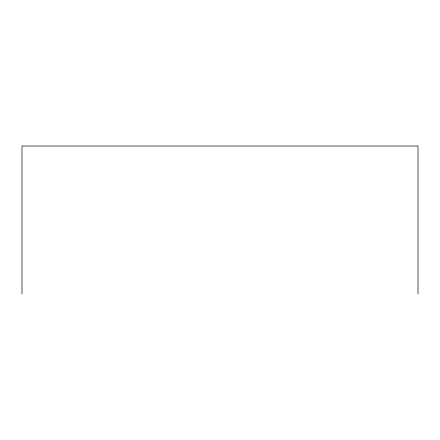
<?xml version="1.0" encoding="UTF-8"?>
<svg xmlns="http://www.w3.org/2000/svg" width="440" height="440" viewBox="0 0 440 440"><rect width="100%" height="100%" fill="white"/><g stroke="black" fill="none" stroke-linecap="round" stroke-linejoin="round"><path stroke-width="0.66" d="M418 293.981L418 146.02L22 146.02L22 293.981"/></g></svg>
